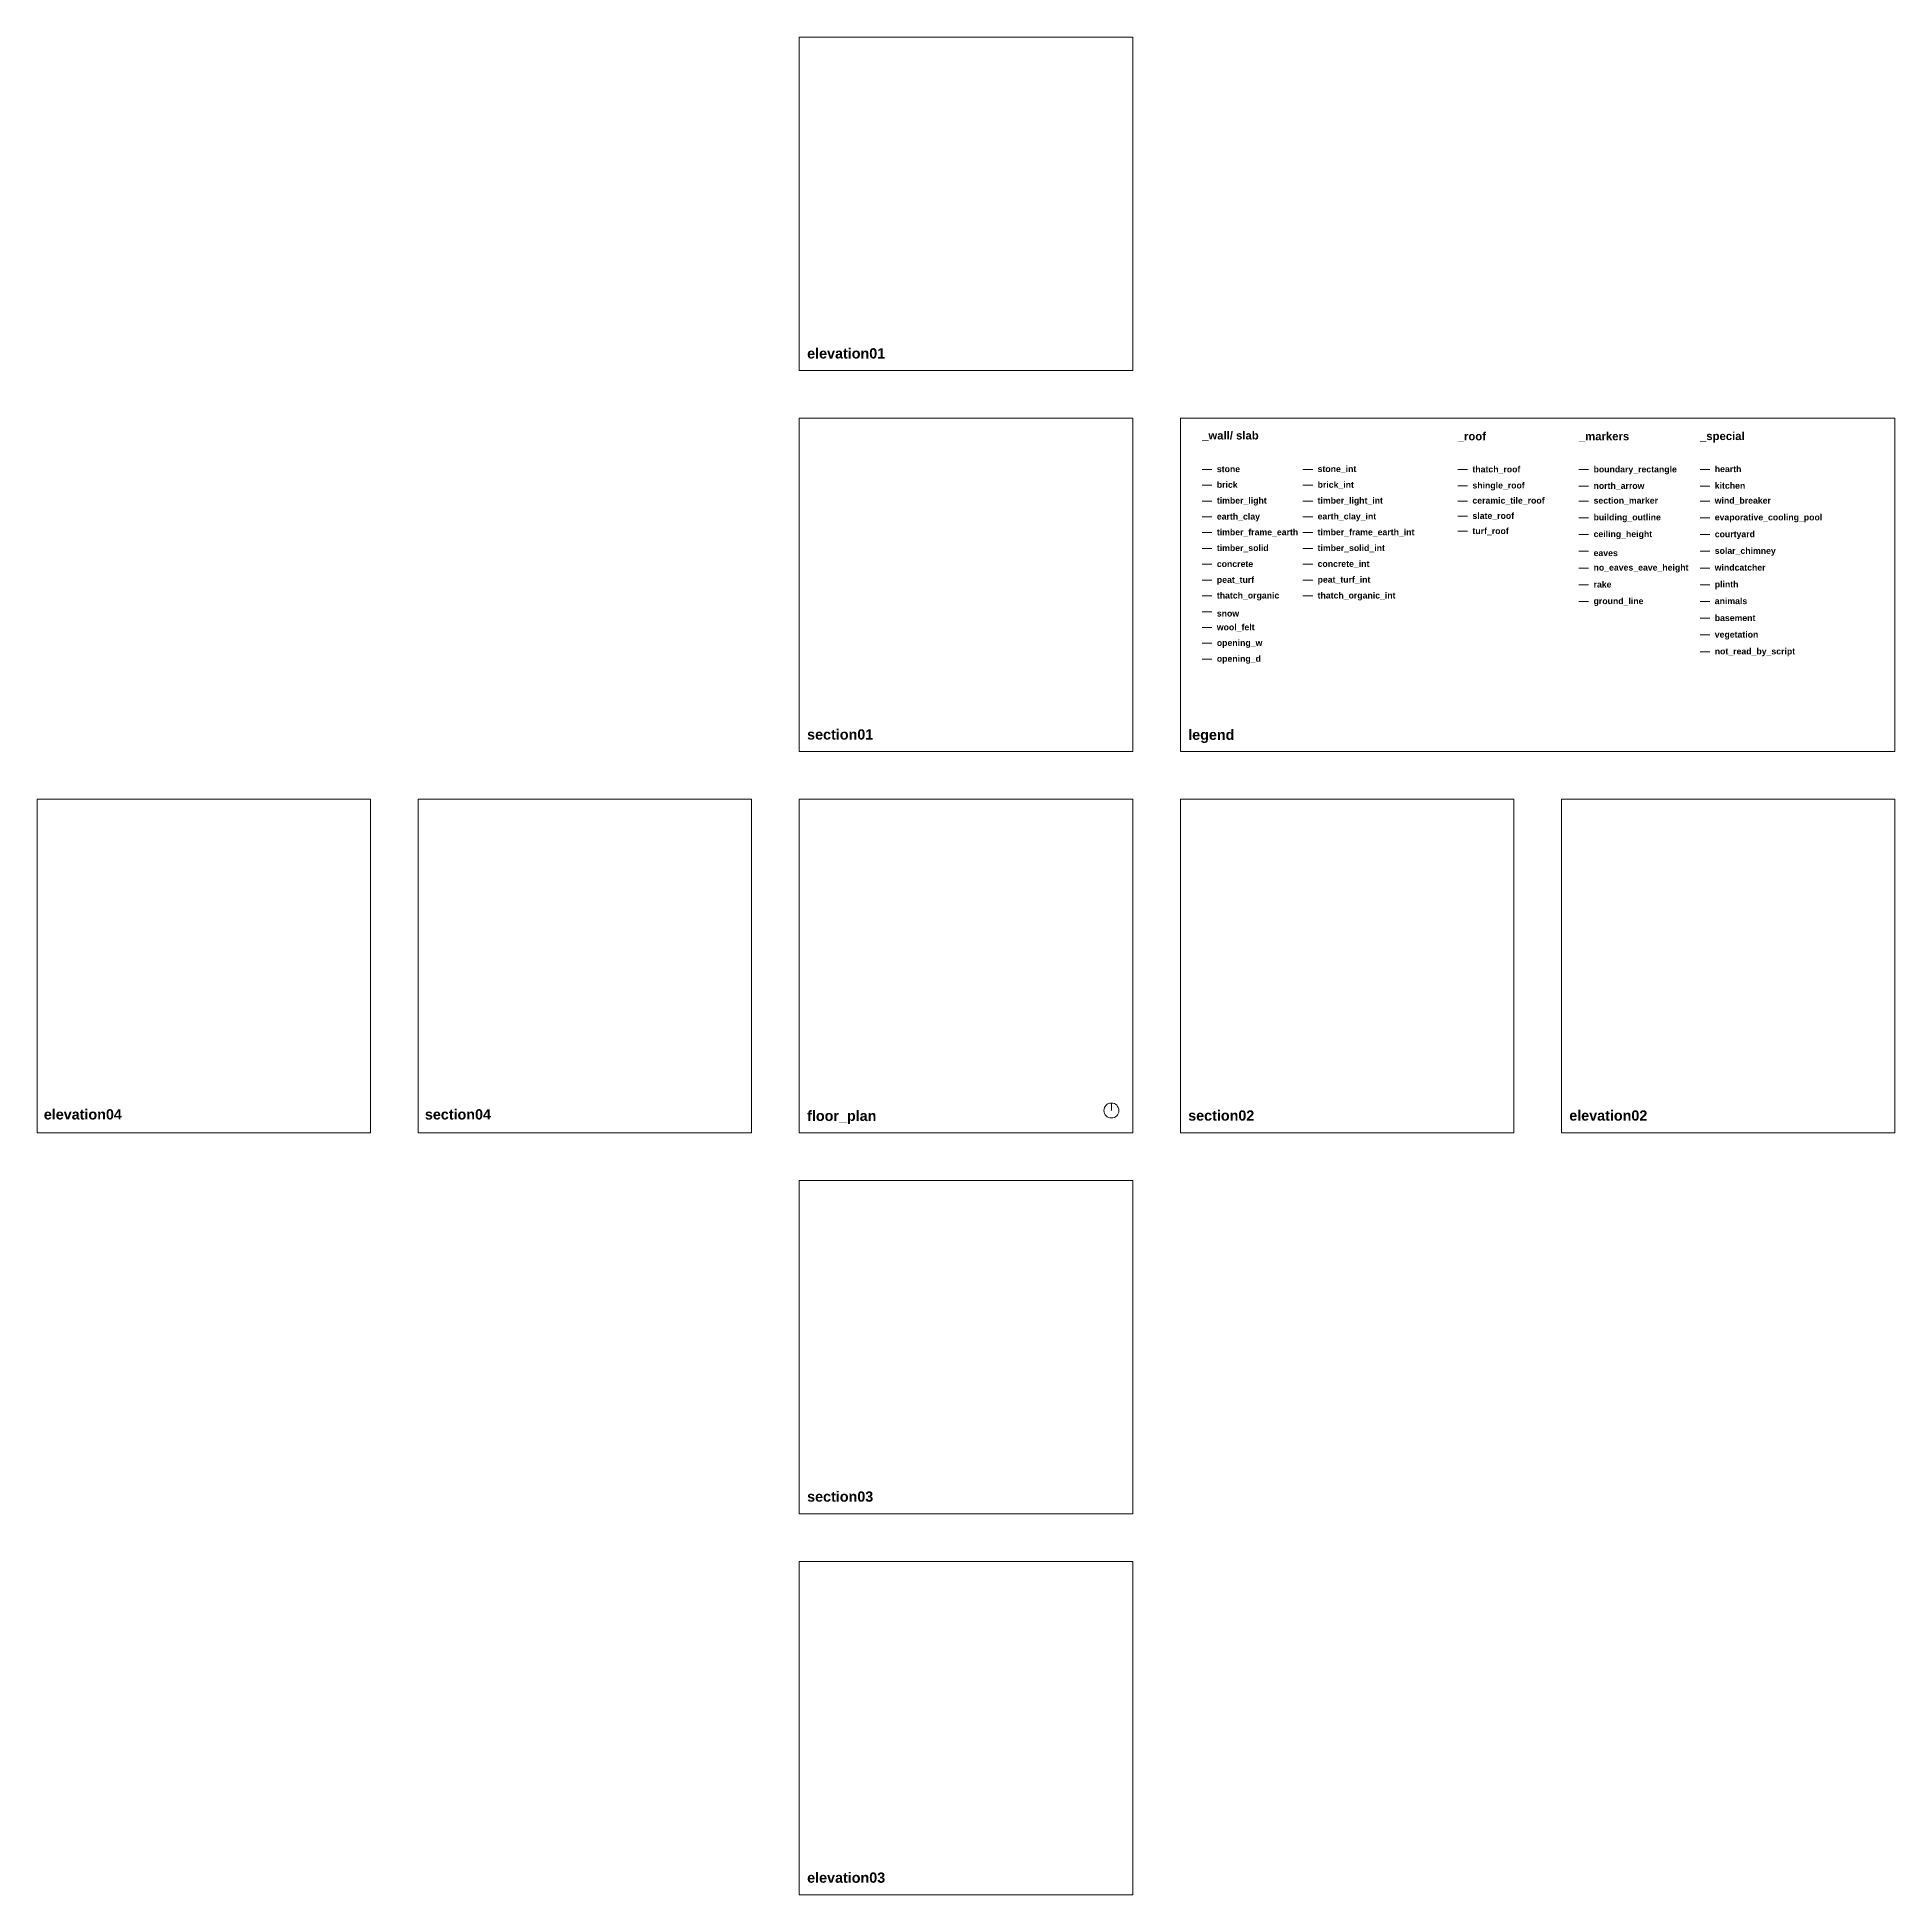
# Model space of a CAD drawing. Header units: metres. Extents: x -160 to 230, y -230 to 160.
import ezdxf

# ---------------------------------------------------------------- set-up
doc = ezdxf.new("R2010")
doc.units = ezdxf.units.M
doc.header["$LTSCALE"] = 1000
doc.linetypes.add('Strichlinie eng', pattern=[0.23, 0.15, -0.08])
for name, color, linetype, true_color in [('animals', 105, 'Continuous', 0x679a68), ('basement', 252, 'Continuous', 0x8a919a), ('boundary_rectangle', 7, 'Continuous', 0xffffff), ('brick', 13, 'Continuous', 0xd15b3d), ('brick_int', 13, 'Continuous', 0xd15b3d), ('building_outline', 11, 'Continuous', 0xff6b68), ('ceiling_height', 21, 'Continuous', 0xf0a3a2), ('ceramic_tile_roof', 24, 'Continuous', 0x93170a), ('concrete', 251, 'Continuous', 0x6a604e), ('concrete_int', 251, 'Continuous', 0x6a604e), ('courtyard', 209, 'Continuous', 0x472152), ('earth_clay', 1, 'Continuous', 0xfb0106), ('earth_clay_int', 1, 'Continuous', 0xfb0106), ('eaves', 81, 'Continuous', 0xa8e899), ('evaporative_cooling_pool', 132, 'Continuous', 0x00dce5), ('ground_line', 157, 'Continuous', 0x385873), ('hearth', 52, 'Continuous', 0xdfcc00), ('kitchen', 25, 'Continuous', 0x996633), ('no_eaves_eave_height', 81, 'Continuous', 0xa8e899), ('north_arrow', 39, 'Continuous', 0x4a3935), ('not_read_by_script', 6, 'Continuous', 0xff00ff), ('opening_d', 110, 'Continuous', 0x00ff9e), ('opening_w', 3, 'Continuous', 0x00ff00), ('peat_turf', 98, 'Continuous', 0x005900), ('peat_turf_int', 98, 'Continuous', 0x005900), ('plinth', 231, 'Continuous', 0xf26eaf), ('rake', 151, 'Continuous', 0xaccaff), ('section_marker', 43, 'Continuous', 0xcdad89), ('shingle_roof', 190, 'Continuous', 0x6e00ff), ('slate_roof', 251, 'Continuous', 0x55544f), ('snow', 141, 'Continuous', 0xa8ebff), ('solar_chimney', 2, 'Continuous', 0xe6ff00), ('stone', 250, 'Continuous', 0x252429), ('stone_int', 250, 'Continuous', 0x252429), ('thatch_organic', 20, 'Continuous', 0xff5d00), ('thatch_organic_int', 20, 'Continuous', 0xff5d00), ('thatch_roof', 30, 'Continuous', 0xff7100), ('timber_frame_earth', 224, 'Continuous', 0xa10060), ('timber_frame_earth_int', 224, 'Continuous', 0xa10060), ('timber_light', 5, 'Continuous', 0x0000ff), ('timber_light_int', 5, 'Continuous', 0x0000ff), ('timber_solid', 166, 'Continuous', 0x041570), ('timber_solid_int', 166, 'Continuous', 0x041570), ('turf_roof', 98, 'Continuous', 0x006000), ('vegetation', 114, 'Continuous', 0x00b044), ('wind_breaker', 220, 'Continuous', 0xf700b1), ('windcatcher', 140, 'Continuous', 0x00caff), ('wool_felt', 193, 'Continuous', 0x9674a7)]:
    doc.layers.add(name, color=color, linetype=linetype, true_color=true_color)
doc.styles.add('ERSTELLTER_STIL_1', font='Arial Bold.ttf')

msp = doc.modelspace()

# ---------------------------------------------------------------- linework, layer by layer
at = {"layer": 'animals', "color": 105, "linetype": 'Continuous', "lineweight": 18, "true_color": 0x679a68}
msp.add_lwpolyline([(191.16, 41.52), (189.1, 41.52)], dxfattribs=at)
at = {"layer": 'basement', "color": 252, "linetype": 'Continuous', "lineweight": 18, "true_color": 0x8a919a}
msp.add_lwpolyline([(191.16, 38), (189.1, 38)], dxfattribs=at)
at = {"layer": 'boundary_rectangle', "color": 7, "linetype": 'Continuous', "lineweight": 18, "true_color": 0xffffff}
for points in [[(0, 160), (70, 160), (70, 90), (0, 90)], [(0, 80), (70, 80), (70, 10), (0, 10)], [(80, 80), (230, 80), (230, 10), (80, 10)], [(-160, 0), (-90, 0), (-90, -70), (-160, -70)], [(-80, 0), (-10, 0), (-10, -70), (-80, -70)], [(0, 0), (70, 0), (70, -70), (0, -70)], [(80, 0), (150, 0), (150, -70), (80, -70)], [(160, 0), (230, 0), (230, -70), (160, -70)], [(0, -80), (70, -80), (70, -150), (0, -150)], [(0, -160), (70, -160), (70, -230), (0, -230)]]:
    msp.add_lwpolyline(points, close=True, dxfattribs=at)
msp.add_lwpolyline([(165.72, 69.21), (163.67, 69.21)], dxfattribs=at)
at = {"layer": 'brick', "color": 13, "linetype": 'Continuous', "lineweight": 18, "true_color": 0xd15b3d}
msp.add_lwpolyline([(86.63, 65.94), (84.57, 65.94)], dxfattribs=at)
at = {"layer": 'brick_int', "color": 13, "linetype": 'Strichlinie eng', "lineweight": 18, "true_color": 0xd15b3d}
msp.add_lwpolyline([(107.78, 65.94), (105.73, 65.94)], dxfattribs=at)
at = {"layer": 'building_outline', "color": 11, "linetype": 'Continuous', "lineweight": 18, "true_color": 0xff6b68}
msp.add_lwpolyline([(165.72, 59.1), (163.67, 59.1)], dxfattribs=at)
at = {"layer": 'ceiling_height', "color": 21, "linetype": 'Continuous', "lineweight": 18, "true_color": 0xf0a3a2}
msp.add_lwpolyline([(165.72, 55.59), (163.67, 55.59)], dxfattribs=at)
at = {"layer": 'ceramic_tile_roof', "color": 24, "linetype": 'Continuous', "lineweight": 18, "true_color": 0x93170a}
msp.add_lwpolyline([(140.29, 62.62), (138.23, 62.62)], dxfattribs=at)
at = {"layer": 'concrete', "color": 251, "linetype": 'Continuous', "lineweight": 18, "true_color": 0x6a604e}
msp.add_lwpolyline([(86.63, 49.34), (84.57, 49.34)], dxfattribs=at)
at = {"layer": 'concrete_int', "color": 251, "linetype": 'Strichlinie eng', "lineweight": 18, "true_color": 0x6a604e}
msp.add_lwpolyline([(107.78, 49.34), (105.73, 49.34)], dxfattribs=at)
at = {"layer": 'courtyard', "color": 209, "linetype": 'Continuous', "lineweight": 18, "true_color": 0x472152}
msp.add_lwpolyline([(191.16, 55.59), (189.1, 55.59)], dxfattribs=at)
at = {"layer": 'earth_clay', "color": 1, "linetype": 'Continuous', "lineweight": 18, "true_color": 0xfb0106}
msp.add_lwpolyline([(86.63, 59.3), (84.57, 59.3)], dxfattribs=at)
at = {"layer": 'earth_clay_int', "color": 1, "linetype": 'Strichlinie eng', "lineweight": 18, "true_color": 0xfb0106}
msp.add_lwpolyline([(107.78, 59.3), (105.73, 59.3)], dxfattribs=at)
at = {"layer": 'eaves', "color": 81, "linetype": 'Continuous', "lineweight": 18, "true_color": 0xa8e899}
msp.add_lwpolyline([(165.72, 52.07), (163.67, 52.07)], dxfattribs=at)
at = {"layer": 'evaporative_cooling_pool', "color": 132, "linetype": 'Continuous', "lineweight": 18, "true_color": 0x00dce5}
msp.add_lwpolyline([(191.16, 59.1), (189.1, 59.1)], dxfattribs=at)
at = {"layer": 'ground_line', "color": 157, "linetype": 'Continuous', "lineweight": 18, "true_color": 0x385873}
msp.add_lwpolyline([(165.72, 41.52), (163.67, 41.52)], dxfattribs=at)
at = {"layer": 'hearth', "color": 52, "linetype": 'Continuous', "lineweight": 18, "true_color": 0xdfcc00}
msp.add_lwpolyline([(191.16, 69.26), (189.1, 69.26)], dxfattribs=at)
at = {"layer": 'kitchen', "color": 25, "linetype": 'Continuous', "lineweight": 18, "true_color": 0x996633}
msp.add_lwpolyline([(191.16, 65.75), (189.1, 65.75)], dxfattribs=at)
at = {"layer": 'no_eaves_eave_height', "color": 81, "linetype": 'Strichlinie eng', "lineweight": 18, "true_color": 0xa8e899}
msp.add_lwpolyline([(165.72, 48.55), (163.67, 48.55)], dxfattribs=at)
at = {"layer": 'north_arrow', "color": 39, "linetype": 'Continuous', "lineweight": 18, "true_color": 0x4a3935}
for points in [[(165.72, 65.75), (163.67, 65.75)], [(65.53, -65.34), (65.53, -63.77)]]:
    msp.add_lwpolyline(points, dxfattribs=at)
msp.add_circle((65.53, -65.34), 1.57, dxfattribs=at)
at = {"layer": 'not_read_by_script', "color": 6, "linetype": 'Continuous', "lineweight": 18, "true_color": 0xff00ff}
msp.add_lwpolyline([(191.16, 30.97), (189.1, 30.97)], dxfattribs=at)
at = {"layer": 'opening_d', "color": 110, "linetype": 'Continuous', "lineweight": 18, "true_color": 0x00ff9e}
msp.add_lwpolyline([(86.63, 29.42), (84.57, 29.42)], dxfattribs=at)
at = {"layer": 'opening_w', "color": 3, "linetype": 'Continuous', "lineweight": 18, "true_color": 0x00ff00}
msp.add_lwpolyline([(86.63, 32.74), (84.57, 32.74)], dxfattribs=at)
at = {"layer": 'peat_turf', "color": 98, "linetype": 'Continuous', "lineweight": 18, "true_color": 0x005900}
msp.add_lwpolyline([(86.63, 46.02), (84.57, 46.02)], dxfattribs=at)
at = {"layer": 'peat_turf_int', "color": 98, "linetype": 'Strichlinie eng', "lineweight": 18, "true_color": 0x005900}
msp.add_lwpolyline([(107.78, 46.02), (105.73, 46.02)], dxfattribs=at)
at = {"layer": 'plinth', "color": 231, "linetype": 'Continuous', "lineweight": 18, "true_color": 0xf26eaf}
msp.add_lwpolyline([(191.16, 45.04), (189.1, 45.04)], dxfattribs=at)
at = {"layer": 'rake', "color": 151, "linetype": 'Continuous', "lineweight": 18, "true_color": 0xaccaff}
msp.add_lwpolyline([(165.72, 45.04), (163.67, 45.04)], dxfattribs=at)
at = {"layer": 'section_marker', "color": 43, "linetype": 'Continuous', "lineweight": 18, "true_color": 0xcdad89}
msp.add_lwpolyline([(165.72, 62.62), (163.67, 62.62)], dxfattribs=at)
at = {"layer": 'shingle_roof', "color": 190, "linetype": 'Continuous', "lineweight": 18, "true_color": 0x6e00ff}
msp.add_lwpolyline([(140.29, 65.8), (138.23, 65.8)], dxfattribs=at)
at = {"layer": 'slate_roof', "color": 251, "linetype": 'Continuous', "lineweight": 18, "true_color": 0x55544f}
msp.add_lwpolyline([(140.29, 59.44), (138.23, 59.44)], dxfattribs=at)
at = {"layer": 'snow', "color": 141, "linetype": 'Continuous', "lineweight": 18, "true_color": 0xa8ebff}
msp.add_lwpolyline([(86.63, 39.38), (84.57, 39.38)], dxfattribs=at)
at = {"layer": 'solar_chimney', "color": 2, "linetype": 'Continuous', "lineweight": 18, "true_color": 0xe6ff00}
msp.add_lwpolyline([(191.16, 52.07), (189.1, 52.07)], dxfattribs=at)
at = {"layer": 'stone', "color": 250, "linetype": 'Continuous', "lineweight": 18, "true_color": 0x252429}
msp.add_lwpolyline([(86.63, 69.26), (84.57, 69.26)], dxfattribs=at)
at = {"layer": 'stone_int', "color": 250, "linetype": 'Strichlinie eng', "lineweight": 18, "true_color": 0x252429}
msp.add_lwpolyline([(107.78, 69.26), (105.73, 69.26)], dxfattribs=at)
at = {"layer": 'thatch_organic', "color": 20, "linetype": 'Continuous', "lineweight": 18, "true_color": 0xff5d00}
msp.add_lwpolyline([(86.63, 42.7), (84.57, 42.7)], dxfattribs=at)
at = {"layer": 'thatch_organic_int', "color": 20, "linetype": 'Strichlinie eng', "lineweight": 18, "true_color": 0xff5d00}
msp.add_lwpolyline([(107.78, 42.7), (105.73, 42.7)], dxfattribs=at)
at = {"layer": 'thatch_roof', "color": 30, "linetype": 'Continuous', "lineweight": 18, "true_color": 0xff7100}
msp.add_lwpolyline([(140.29, 69.21), (138.23, 69.21)], dxfattribs=at)
at = {"layer": 'timber_frame_earth', "color": 224, "linetype": 'Continuous', "lineweight": 20, "true_color": 0xa10060}
msp.add_lwpolyline([(86.63, 55.98), (84.57, 55.98)], dxfattribs=at)
at = {"layer": 'timber_frame_earth_int', "color": 224, "linetype": 'Strichlinie eng', "lineweight": 20, "true_color": 0xa10060}
msp.add_lwpolyline([(107.78, 55.98), (105.73, 55.98)], dxfattribs=at)
at = {"layer": 'timber_light', "color": 5, "linetype": 'Continuous', "lineweight": 18, "true_color": 0x0000ff}
msp.add_lwpolyline([(86.63, 62.62), (84.57, 62.62)], dxfattribs=at)
at = {"layer": 'timber_light_int', "color": 5, "linetype": 'Strichlinie eng', "lineweight": 18, "true_color": 0x0000ff}
msp.add_lwpolyline([(107.78, 62.62), (105.73, 62.62)], dxfattribs=at)
at = {"layer": 'timber_solid', "color": 166, "linetype": 'Continuous', "lineweight": 18, "true_color": 0x041570}
msp.add_lwpolyline([(86.63, 52.66), (84.57, 52.66)], dxfattribs=at)
at = {"layer": 'timber_solid_int', "color": 166, "linetype": 'Strichlinie eng', "lineweight": 18, "true_color": 0x041570}
msp.add_lwpolyline([(107.78, 52.66), (105.73, 52.66)], dxfattribs=at)
at = {"layer": 'turf_roof', "color": 98, "linetype": 'Continuous', "lineweight": 18, "true_color": 0x006000}
msp.add_lwpolyline([(140.29, 56.26), (138.23, 56.26)], dxfattribs=at)
at = {"layer": 'vegetation', "color": 114, "linetype": 'Continuous', "lineweight": 18, "true_color": 0x00b044}
msp.add_lwpolyline([(191.16, 34.49), (189.1, 34.49)], dxfattribs=at)
at = {"layer": 'wind_breaker', "color": 220, "linetype": 'Continuous', "lineweight": 18, "true_color": 0xf700b1}
msp.add_lwpolyline([(191.16, 62.62), (189.1, 62.62)], dxfattribs=at)
at = {"layer": 'windcatcher', "color": 140, "linetype": 'Continuous', "lineweight": 18, "true_color": 0x00caff}
msp.add_lwpolyline([(191.16, 48.55), (189.1, 48.55)], dxfattribs=at)
at = {"layer": 'wool_felt', "color": 193, "linetype": 'Continuous', "lineweight": 18, "true_color": 0x9674a7}
msp.add_lwpolyline([(86.63, 36.06), (84.57, 36.06)], dxfattribs=at)

# ---------------------------------------------------------------- texts
at = {"layer": 'animals', "color": 105, "linetype": 'Continuous', "lineweight": 18, "true_color": 0x679a68, "insert": (192.19, 42.28), "char_height": 1.31, "width": 15.9987, "attachment_point": 1, "style": 'ERSTELLTER_STIL_1'}
msp.add_mtext('animals', dxfattribs=at)
at = {"layer": 'basement', "color": 252, "linetype": 'Continuous', "lineweight": 18, "true_color": 0x8a919a, "insert": (192.19, 38.73), "char_height": 1.31, "width": 19.5713, "attachment_point": 1, "style": 'ERSTELLTER_STIL_1'}
msp.add_mtext('basement', dxfattribs=at)
at = {"layer": 'boundary_rectangle', "color": 7, "linetype": 'Continuous', "lineweight": 18, "true_color": 0xffffff, "attachment_point": 1, "style": 'ERSTELLTER_STIL_1'}
for s, insert, char_height, width in [('elevation01', (1.65, 94.69), 2.1531, 35.9006), ('_wall/ slab', (84.57, 77.24), 1.7, 26.9043), ('_roof', (138.23, 77.07), 1.7, 15.4109), ('_markers', (163.67, 77.07), 1.7, 24.262), ('_special', (189.1, 77.11), 1.7, 21.7674), ('boundary_rectangle', (166.75, 69.94), 1.3095, 37.2496), ('section01', (1.65, 14.69), 2.153, 30.9157), ('legend', (81.65, 14.63), 2.153, 23.216), ('elevation04', (-158.6, -65.07), 2.1531, 36.7431), ('section04', (-78.6, -65.07), 2.153, 31.7582), ('floor_plan', (1.65, -65.37), 2.153, 32.8348), ('section02', (81.65, -65.31), 2.153, 31.5944), ('elevation02', (161.65, -65.31), 2.1531, 36.5793), ('section03', (1.65, -145.31), 2.153, 31.6412), ('elevation03', (1.65, -225.31), 2.1531, 36.6261)]:
    msp.add_mtext(s, dxfattribs=dict(at, insert=insert, char_height=char_height, width=width))
at = {"layer": 'brick', "color": 13, "linetype": 'Continuous', "lineweight": 18, "true_color": 0xd15b3d, "insert": (87.66, 66.7), "char_height": 1.31, "width": 11.2873, "attachment_point": 1, "style": 'ERSTELLTER_STIL_1'}
msp.add_mtext('brick', dxfattribs=at)
at = {"layer": 'brick_int', "color": 13, "linetype": 'Continuous', "lineweight": 18, "true_color": 0xd15b3d, "insert": (108.81, 66.7), "char_height": 1.31, "width": 17.7494, "attachment_point": 1, "style": 'ERSTELLTER_STIL_1'}
msp.add_mtext('brick_int', dxfattribs=at)
at = {"layer": 'building_outline', "color": 11, "linetype": 'Continuous', "lineweight": 18, "true_color": 0xff6b68, "insert": (166.75, 59.87), "char_height": 1.3095, "width": 30.5597, "attachment_point": 1, "style": 'ERSTELLTER_STIL_1'}
msp.add_mtext('building_outline', dxfattribs=at)
at = {"layer": 'ceiling_height', "color": 21, "linetype": 'Continuous', "lineweight": 18, "true_color": 0xf0a3a2, "insert": (166.75, 56.35), "char_height": 1.3095, "width": 27.0298, "attachment_point": 1, "style": 'ERSTELLTER_STIL_1'}
msp.add_mtext('ceiling_height', dxfattribs=at)
at = {"layer": 'ceramic_tile_roof', "color": 24, "linetype": 'Continuous', "lineweight": 18, "true_color": 0x93170a, "insert": (141.32, 63.38), "char_height": 1.3095, "width": 32.8656, "attachment_point": 1, "style": 'ERSTELLTER_STIL_1'}
msp.add_mtext('ceramic_tile_roof', dxfattribs=at)
at = {"layer": 'concrete', "color": 251, "linetype": 'Continuous', "lineweight": 18, "true_color": 0x6a604e, "insert": (87.66, 50.07), "char_height": 1.31, "width": 17.6498, "attachment_point": 1, "style": 'ERSTELLTER_STIL_1'}
msp.add_mtext('concrete', dxfattribs=at)
at = {"layer": 'concrete_int', "color": 251, "linetype": 'Continuous', "lineweight": 18, "true_color": 0x6a604e, "insert": (108.81, 50.1), "char_height": 1.3095, "width": 24.2115, "attachment_point": 1, "style": 'ERSTELLTER_STIL_1'}
msp.add_mtext('concrete_int', dxfattribs=at)
at = {"layer": 'courtyard', "color": 209, "linetype": 'Continuous', "lineweight": 18, "true_color": 0x472152, "insert": (192.19, 56.32), "char_height": 1.31, "width": 19.187, "attachment_point": 1, "style": 'ERSTELLTER_STIL_1'}
msp.add_mtext('courtyard', dxfattribs=at)
at = {"layer": 'earth_clay', "color": 1, "linetype": 'Continuous', "lineweight": 18, "true_color": 0xfb0106, "insert": (87.66, 60.03), "char_height": 1.31, "width": 20.5677, "attachment_point": 1, "style": 'ERSTELLTER_STIL_1'}
msp.add_mtext('earth_clay', dxfattribs=at)
at = {"layer": 'earth_clay_int', "color": 1, "linetype": 'Continuous', "lineweight": 18, "true_color": 0xfb0106, "insert": (108.81, 60.06), "char_height": 1.3095, "width": 27.044, "attachment_point": 1, "style": 'ERSTELLTER_STIL_1'}
msp.add_mtext('earth_clay_int', dxfattribs=at)
at = {"layer": 'eaves', "color": 81, "linetype": 'Continuous', "lineweight": 18, "true_color": 0xa8e899, "insert": (166.75, 52.36), "char_height": 1.31, "width": 12.5541, "attachment_point": 1, "style": 'ERSTELLTER_STIL_1'}
msp.add_mtext('eaves', dxfattribs=at)
at = {"layer": 'evaporative_cooling_pool', "color": 132, "linetype": 'Continuous', "lineweight": 18, "true_color": 0x00dce5, "insert": (192.19, 59.87), "char_height": 1.3095, "width": 47.2274, "attachment_point": 1, "style": 'ERSTELLTER_STIL_1'}
msp.add_mtext('evaporative_cooling_pool', dxfattribs=at)
at = {"layer": 'ground_line', "color": 157, "linetype": 'Continuous', "lineweight": 18, "true_color": 0x385873, "insert": (166.75, 42.28), "char_height": 1.3095, "width": 23.3006, "attachment_point": 1, "style": 'ERSTELLTER_STIL_1'}
msp.add_mtext('ground_line', dxfattribs=at)
at = {"layer": 'hearth', "color": 52, "linetype": 'Continuous', "lineweight": 18, "true_color": 0xdfcc00, "insert": (192.19, 69.99), "char_height": 1.31, "width": 13.5078, "attachment_point": 1, "style": 'ERSTELLTER_STIL_1'}
msp.add_mtext('hearth', dxfattribs=at)
at = {"layer": 'kitchen', "color": 25, "linetype": 'Continuous', "lineweight": 18, "true_color": 0x996633, "insert": (192.19, 66.51), "char_height": 1.31, "width": 15.1162, "attachment_point": 1, "style": 'ERSTELLTER_STIL_1'}
msp.add_mtext('kitchen', dxfattribs=at)
at = {"layer": 'no_eaves_eave_height', "color": 81, "linetype": 'Continuous', "lineweight": 18, "true_color": 0xa8e899, "insert": (166.75, 49.32), "char_height": 1.3095, "width": 42.1887, "attachment_point": 1, "style": 'ERSTELLTER_STIL_1'}
msp.add_mtext('no_eaves_eave_height', dxfattribs=at)
at = {"layer": 'north_arrow', "color": 39, "linetype": 'Continuous', "lineweight": 18, "true_color": 0x4a3935, "insert": (166.75, 66.47), "char_height": 1.3095, "width": 23.8557, "attachment_point": 1, "style": 'ERSTELLTER_STIL_1'}
msp.add_mtext('north_arrow', dxfattribs=at)
at = {"layer": 'not_read_by_script', "color": 6, "linetype": 'Continuous', "lineweight": 18, "true_color": 0xff00ff, "insert": (192.19, 31.73), "char_height": 1.3095, "width": 36.1394, "attachment_point": 1, "style": 'ERSTELLTER_STIL_1'}
msp.add_mtext('not_read_by_script', dxfattribs=at)
at = {"layer": 'opening_d', "color": 110, "linetype": 'Continuous', "lineweight": 18, "true_color": 0x00ff9e, "insert": (87.66, 30.18), "char_height": 1.31, "width": 20.7812, "attachment_point": 1, "style": 'ERSTELLTER_STIL_1'}
msp.add_mtext('opening_d', dxfattribs=at)
at = {"layer": 'opening_w', "color": 3, "linetype": 'Continuous', "lineweight": 18, "true_color": 0x00ff00, "insert": (87.66, 33.5), "char_height": 1.31, "width": 21.6068, "attachment_point": 1, "style": 'ERSTELLTER_STIL_1'}
msp.add_mtext('opening_w', dxfattribs=at)
at = {"layer": 'peat_turf', "color": 98, "linetype": 'Continuous', "lineweight": 18, "true_color": 0x005900, "insert": (87.66, 46.75), "char_height": 1.31, "width": 18.2903, "attachment_point": 1, "style": 'ERSTELLTER_STIL_1'}
msp.add_mtext('peat_turf', dxfattribs=at)
at = {"layer": 'peat_turf_int', "color": 98, "linetype": 'Continuous', "lineweight": 18, "true_color": 0x005900, "insert": (108.81, 46.78), "char_height": 1.3095, "width": 24.6101, "attachment_point": 1, "style": 'ERSTELLTER_STIL_1'}
msp.add_mtext('peat_turf_int', dxfattribs=at)
at = {"layer": 'plinth', "color": 231, "linetype": 'Continuous', "lineweight": 18, "true_color": 0xf26eaf, "insert": (192.19, 45.8), "char_height": 1.31, "width": 12.2837, "attachment_point": 1, "style": 'ERSTELLTER_STIL_1'}
msp.add_mtext('plinth', dxfattribs=at)
at = {"layer": 'rake', "color": 151, "linetype": 'Continuous', "lineweight": 18, "true_color": 0xaccaff, "insert": (166.75, 45.77), "char_height": 1.31, "width": 9.9778, "attachment_point": 1, "style": 'ERSTELLTER_STIL_1'}
msp.add_mtext('rake', dxfattribs=at)
at = {"layer": 'section_marker', "color": 43, "linetype": 'Continuous', "lineweight": 18, "true_color": 0xcdad89, "insert": (166.75, 63.38), "char_height": 1.3095, "width": 29.5634, "attachment_point": 1, "style": 'ERSTELLTER_STIL_1'}
msp.add_mtext('section_marker', dxfattribs=at)
at = {"layer": 'shingle_roof', "color": 190, "linetype": 'Continuous', "lineweight": 18, "true_color": 0x6e00ff, "insert": (141.32, 66.56), "char_height": 1.3095, "width": 24.5531, "attachment_point": 1, "style": 'ERSTELLTER_STIL_1'}
msp.add_mtext('shingle_roof', dxfattribs=at)
at = {"layer": 'slate_roof', "color": 251, "linetype": 'Continuous', "lineweight": 18, "true_color": 0x55544f, "insert": (141.32, 60.17), "char_height": 1.31, "width": 20.1122, "attachment_point": 1, "style": 'ERSTELLTER_STIL_1'}
msp.add_mtext('slate_roof', dxfattribs=at)
at = {"layer": 'snow', "color": 141, "linetype": 'Continuous', "lineweight": 18, "true_color": 0xa8ebff, "insert": (87.66, 39.68), "char_height": 1.31, "width": 11.9136, "attachment_point": 1, "style": 'ERSTELLTER_STIL_1'}
msp.add_mtext('snow', dxfattribs=at)
at = {"layer": 'solar_chimney', "color": 2, "linetype": 'Continuous', "lineweight": 18, "true_color": 0xe6ff00, "insert": (192.19, 52.83), "char_height": 1.3095, "width": 28.0546, "attachment_point": 1, "style": 'ERSTELLTER_STIL_1'}
msp.add_mtext('solar_chimney', dxfattribs=at)
at = {"layer": 'stone', "color": 250, "linetype": 'Continuous', "lineweight": 18, "true_color": 0x252429, "insert": (87.66, 69.99), "char_height": 1.31, "width": 12.184, "attachment_point": 1, "style": 'ERSTELLTER_STIL_1'}
msp.add_mtext('stone', dxfattribs=at)
at = {"layer": 'stone_int', "color": 250, "linetype": 'Continuous', "lineweight": 18, "true_color": 0x252429, "insert": (108.81, 70.02), "char_height": 1.31, "width": 18.7458, "attachment_point": 1, "style": 'ERSTELLTER_STIL_1'}
msp.add_mtext('stone_int', dxfattribs=at)
at = {"layer": 'thatch_organic', "color": 20, "linetype": 'Continuous', "lineweight": 18, "true_color": 0xff5d00, "insert": (87.66, 43.46), "char_height": 1.3095, "width": 28.5955, "attachment_point": 1, "style": 'ERSTELLTER_STIL_1'}
msp.add_mtext('thatch_organic', dxfattribs=at)
at = {"layer": 'thatch_organic_int', "color": 20, "linetype": 'Continuous', "lineweight": 18, "true_color": 0xff5d00, "insert": (108.81, 43.46), "char_height": 1.3095, "width": 35.1145, "attachment_point": 1, "style": 'ERSTELLTER_STIL_1'}
msp.add_mtext('thatch_organic_int', dxfattribs=at)
at = {"layer": 'thatch_roof', "color": 30, "linetype": 'Continuous', "lineweight": 18, "true_color": 0xff7100, "insert": (141.32, 69.94), "char_height": 1.3095, "width": 22.7312, "attachment_point": 1, "style": 'ERSTELLTER_STIL_1'}
msp.add_mtext('thatch_roof', dxfattribs=at)
at = {"layer": 'timber_frame_earth', "color": 224, "linetype": 'Continuous', "lineweight": 20, "true_color": 0xa10060, "insert": (87.66, 56.74), "char_height": 1.3095, "width": 36.3813, "attachment_point": 1, "style": 'ERSTELLTER_STIL_1'}
msp.add_mtext('timber_frame_earth', dxfattribs=at)
at = {"layer": 'timber_frame_earth_int', "color": 224, "linetype": 'Continuous', "lineweight": 20, "true_color": 0xa10060, "insert": (108.81, 56.74), "char_height": 1.3095, "width": 43.0427, "attachment_point": 1, "style": 'ERSTELLTER_STIL_1'}
msp.add_mtext('timber_frame_earth_int', dxfattribs=at)
at = {"layer": 'timber_light', "color": 5, "linetype": 'Continuous', "lineweight": 18, "true_color": 0x0000ff, "insert": (87.66, 63.38), "char_height": 1.3095, "width": 23.4144, "attachment_point": 1, "style": 'ERSTELLTER_STIL_1'}
msp.add_mtext('timber_light', dxfattribs=at)
at = {"layer": 'timber_light_int', "color": 5, "linetype": 'Continuous', "lineweight": 18, "true_color": 0x0000ff, "insert": (108.81, 63.38), "char_height": 1.3095, "width": 29.8765, "attachment_point": 1, "style": 'ERSTELLTER_STIL_1'}
msp.add_mtext('timber_light_int', dxfattribs=at)
at = {"layer": 'timber_solid', "color": 166, "linetype": 'Continuous', "lineweight": 18, "true_color": 0x041570, "insert": (87.66, 53.42), "char_height": 1.3095, "width": 24.0407, "attachment_point": 1, "style": 'ERSTELLTER_STIL_1'}
msp.add_mtext('timber_solid', dxfattribs=at)
at = {"layer": 'timber_solid_int', "color": 166, "linetype": 'Continuous', "lineweight": 18, "true_color": 0x041570, "insert": (108.81, 53.42), "char_height": 1.3095, "width": 30.6878, "attachment_point": 1, "style": 'ERSTELLTER_STIL_1'}
msp.add_mtext('timber_solid_int', dxfattribs=at)
at = {"layer": 'turf_roof', "color": 98, "linetype": 'Continuous', "lineweight": 18, "true_color": 0x006000, "insert": (141.32, 56.99), "char_height": 1.31, "width": 17.8918, "attachment_point": 1, "style": 'ERSTELLTER_STIL_1'}
msp.add_mtext('turf_roof', dxfattribs=at)
at = {"layer": 'vegetation', "color": 114, "linetype": 'Continuous', "lineweight": 18, "true_color": 0x00b044, "insert": (192.19, 35.25), "char_height": 1.31, "width": 20.5677, "attachment_point": 1, "style": 'ERSTELLTER_STIL_1'}
msp.add_mtext('vegetation', dxfattribs=at)
at = {"layer": 'wind_breaker', "color": 220, "linetype": 'Continuous', "lineweight": 18, "true_color": 0xf700b1, "insert": (192.19, 63.38), "char_height": 1.3095, "width": 26.1188, "attachment_point": 1, "style": 'ERSTELLTER_STIL_1'}
msp.add_mtext('wind_breaker', dxfattribs=at)
at = {"layer": 'windcatcher', "color": 140, "linetype": 'Continuous', "lineweight": 18, "true_color": 0x00caff, "insert": (192.19, 49.32), "char_height": 1.3095, "width": 23.8841, "attachment_point": 1, "style": 'ERSTELLTER_STIL_1'}
msp.add_mtext('windcatcher', dxfattribs=at)
at = {"layer": 'wool_felt', "color": 193, "linetype": 'Continuous', "lineweight": 18, "true_color": 0x9674a7, "insert": (87.66, 36.79), "char_height": 1.31, "width": 18.3472, "attachment_point": 1, "style": 'ERSTELLTER_STIL_1'}
msp.add_mtext('wool_felt', dxfattribs=at)

doc.saveas('drawing.dxf')
